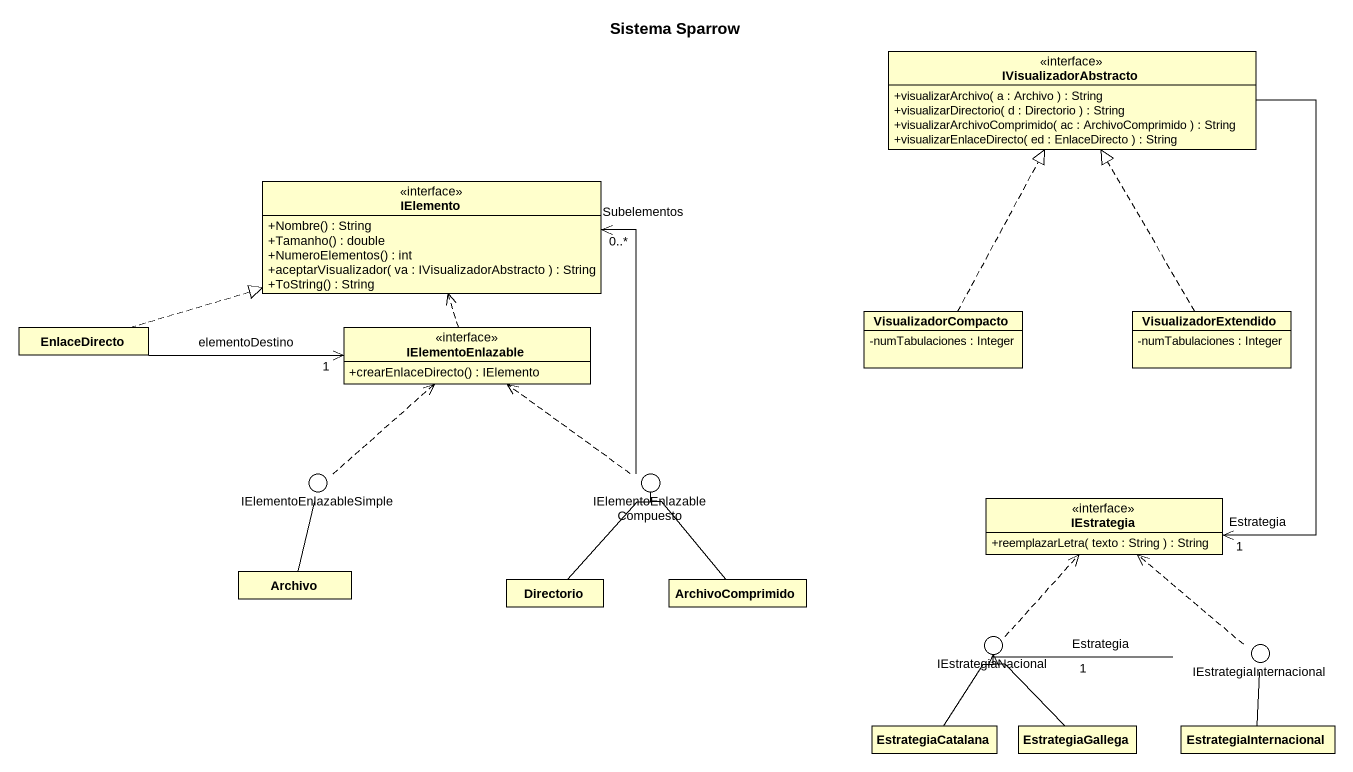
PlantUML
@startuml
title Sistema Sparrow
allowmixing
hide circle
hide empty members
skinparam classAttributeIconSize 0
interface IVisualizadorAbstracto {
  +visualizarArchivo( a : Archivo ) : String
  +visualizarDirectorio( d : Directorio ) : String
  +visualizarArchivoComprimido( ac : ArchivoComprimido ) : String
  +visualizarEnlaceDirecto( ed : EnlaceDirecto ) : String
}
interface IElemento {
  +Nombre() : String
  +Tamanho() : double
  +NumeroElementos() : int
  +aceptarVisualizador( va : IVisualizadorAbstracto ) : String
  +ToString() : String
}
class VisualizadorCompacto {
  -numTabulaciones : Integer
}
class VisualizadorExtendido {
  -numTabulaciones : Integer
}
class EnlaceDirecto
interface IElementoEnlazable {
  +crearEnlaceDirecto() : IElemento
}
() IElementoEnlazableSimple
() IElementoEnlazableCompuesto
interface IEstrategia {
  +reemplazarLetra( texto : String ) : String
}
class Archivo
class Directorio
class ArchivoComprimido
() IEstrategiaNacional
() IEstrategiaInternacional
class EstrategiaCatalana
class EstrategiaGallega
class EstrategiaInternacional
IVisualizadorAbstracto --> "1" IEstrategia : Estrategia
VisualizadorCompacto .up.|> IVisualizadorAbstracto
VisualizadorExtendido .up.|> IVisualizadorAbstracto
EnlaceDirecto .right.|> IElemento
EnlaceDirecto -right-> "1" IElementoEnlazable : elementoDestino
IElementoEnlazable .up.> IElemento
IElementoEnlazableSimple .up.> IElementoEnlazable
IElementoEnlazableCompuesto -up-> "0..*" IElemento : Subelementos
IElementoEnlazableCompuesto .up.> IElementoEnlazable
Archivo -up- IElementoEnlazableSimple
Directorio -up- IElementoEnlazableCompuesto
ArchivoComprimido -up- IElementoEnlazableCompuesto
IEstrategiaNacional .up.> IEstrategia
IEstrategiaInternacional .up.> IEstrategia
IEstrategiaInternacional -left-> "1" IEstrategiaNacional : Estrategia
EstrategiaCatalana -up- IEstrategiaNacional
EstrategiaGallega -up- IEstrategiaNacional
EstrategiaInternacional -up- IEstrategiaInternacional
@enduml
